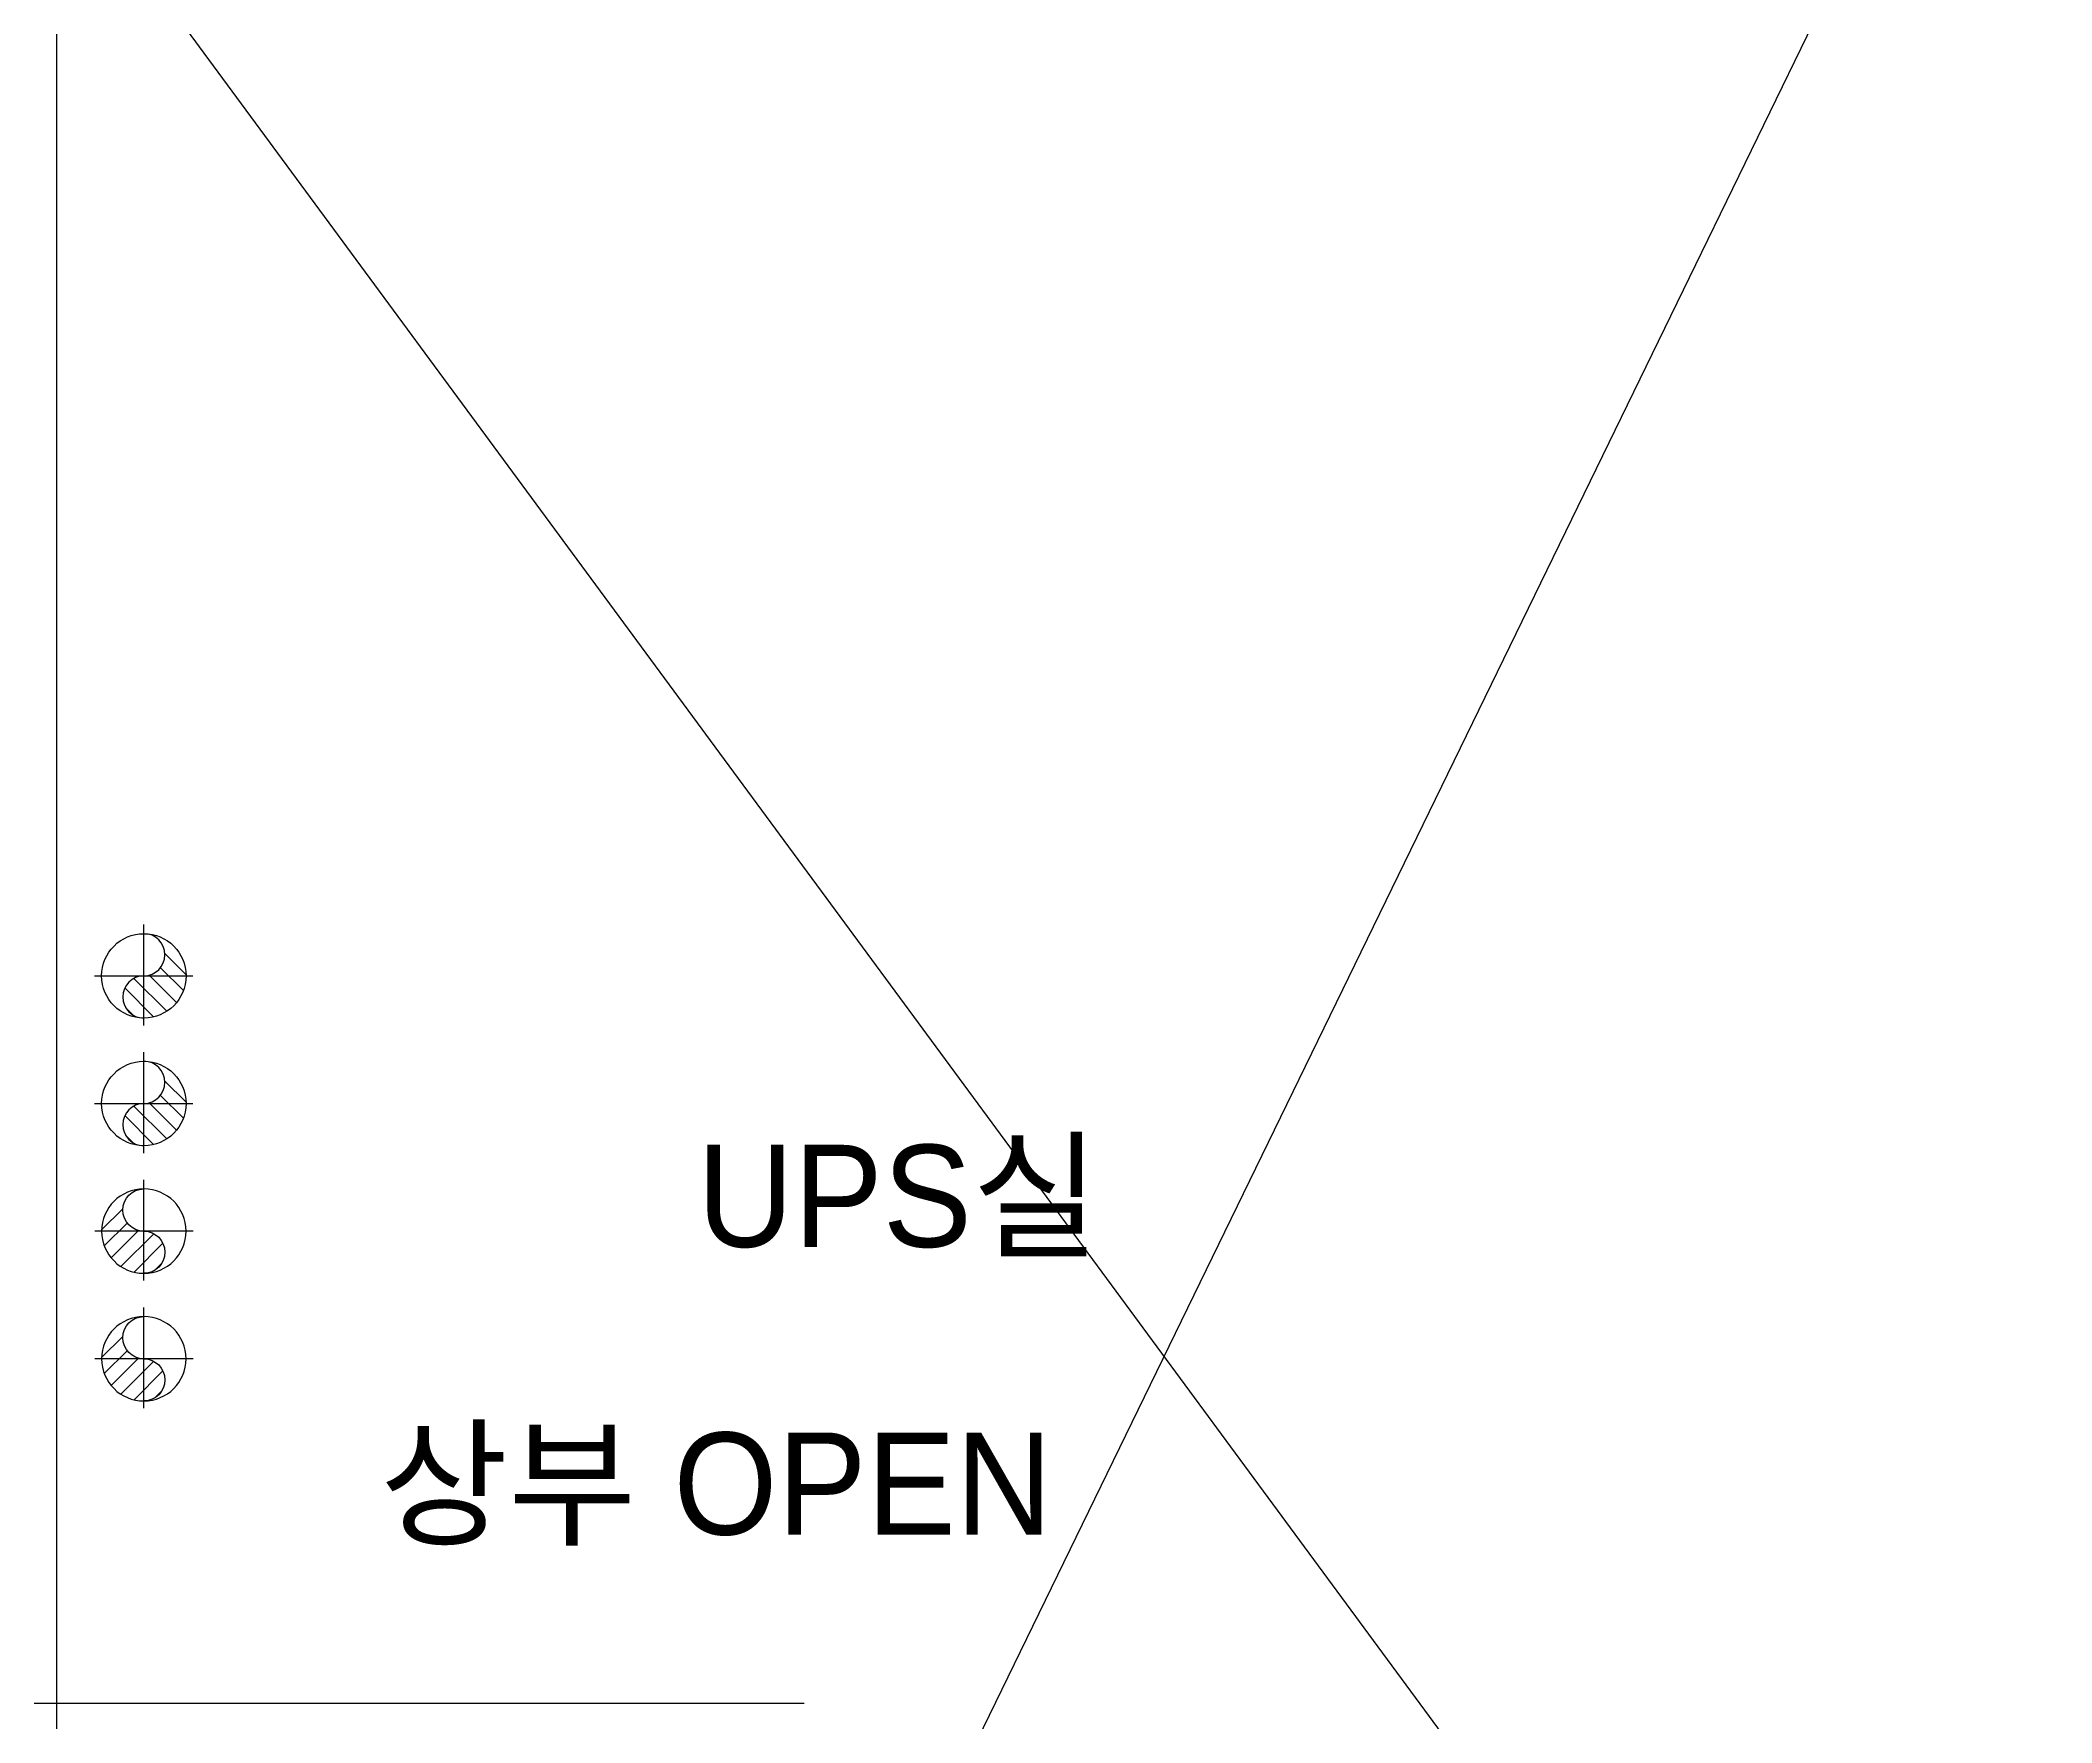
# Model space of a CAD drawing. Header units: millimetres. Extents: x 98929 to 11941380, y 952 to 54154.
# Drawn here: x 316824 to 320762, y 9313 to 12608 of the extents above; entities that cross this region are included whole.
import ezdxf

# ---------------------------------------------------------------- set-up
doc = ezdxf.new("R2010")
doc.units = ezdxf.units.MM
for name, color, linetype in [('A-ARCH', 8, 'Continuous'), ('ARCH', 9, 'Continuous'), ('SLEEVE(F)입상B2', 232, 'Continuous')]:
    doc.layers.add(name, color=color, linetype=linetype)
doc.styles.get("Standard").update_dxf_attribs({"font": 'simple.shx', "bigfont": 'whgtxt.shx'})
doc.styles.add('돋움', font='')
doc.styles.get('돋움').set_extended_font_data('Dotum')

# ---------------------------------------------------------------- blocks, each defined once
blk = doc.blocks.new('SAMSAN-CRN-96 RC')
at = {"color": 7, "char_height": 5}
for insert, attachment_point in [((5314.1, 1898.6), 6), ((5306.1, 1811.6), 6), ((7007.6, 924.6), 6), ((6999.6, 837.6), 6), ((5144.9, 348.2), 4), ((6468.9, 348.2), 4), ((4981.6, 281.6), 6), ((6305.6, 281.6), 6), ((4973.6, 194.6), 6), ((6297.6, 194.6), 6)]:
    blk.add_mtext('\\A1;', dxfattribs=dict(at, insert=insert, attachment_point=attachment_point))
blk = doc.blocks.new('*X44')
at = {"color": 0}
for p, q in [((2879.542, 10374.874), (2880.226, 10375.558)), ((2879.581, 10375.355), (2879.765, 10375.538)), ((2879.674, 10374.564), (2880.454, 10375.344)), ((2879.882, 10374.33), (2880.531, 10374.979)), ((2880.163, 10374.169), (2880.706, 10374.712)), ((2880.542, 10374.106), (2881.042, 10374.606))]:
    blk.add_line(p, q, dxfattribs=at)
blk = doc.blocks.new('c-sec')
at = {"color": 1}
for p, q in [((0, 0.586), (0, -0.581)), ((-0.587, 0), (0.608, 0))]:
    blk.add_line(p, q, dxfattribs=at)
at = {"color": 0}
blk.add_circle((0, 0), 0.5, dxfattribs=at)
at = {"color": 1}
for centre, start, end in [((-0.25, 0), 0, 180), ((0.25, 0), 180, 0)]:
    blk.add_arc(centre, 0.25, start, end, dxfattribs=at)
at = {"color": 1, "xscale": 0.5, "yscale": 0.5, "zscale": 0.5}
blk.add_blockref('*X44', (-1440.257, -5187.553), dxfattribs=at)

msp = doc.modelspace()

# ---------------------------------------------------------------- linework, layer by layer
at = {"layer": 'A-ARCH'}
msp.add_line((318320.2, 9351), (316720.2, 9351), dxfattribs=at)
at = {"layer": 'ARCH'}
for p, q in [((316856.6, 5575.3), (322306.6, 16775.3)), ((316856.6, 14575.3), (316856.6, 5375.3)), ((322306.6, 5575.3), (316856.6, 12975.3))]:
    msp.add_line(p, q, dxfattribs=at)

# ---------------------------------------------------------------- block references
at = {"color": 7, "xscale": 1.714285714284154, "yscale": 1.714285714284154, "zscale": 1.714285714284154}
msp.add_blockref('SAMSAN-CRN-96 RC', (308505.5, 9339.4), dxfattribs=at)
at = {"layer": 'SLEEVE(F)입상B2', "yscale": 165.2000000000116, "zscale": 165.2}
for p, xscale, rotation in [((317027.3, 10776), 165.2000000000116, 90), ((317027.3, 10526), 165.2000000000116, 90), ((317027.3, 10276), -165.2000000000116, 270), ((317027.3, 10026), -165.2000000000116, 270)]:
    msp.add_blockref('c-sec', p, dxfattribs=dict(at, xscale=xscale, rotation=rotation))

# ---------------------------------------------------------------- texts
at = {"layer": 'ARCH', "style": '돋움'}
for s, p in [('UPS실', (318110.5, 10245.1)), ('상부 OPEN', (317489.5, 9681.6))]:
    msp.add_text(s, height=200, dxfattribs=at).set_placement(p)

doc.saveas('drawing.dxf')
